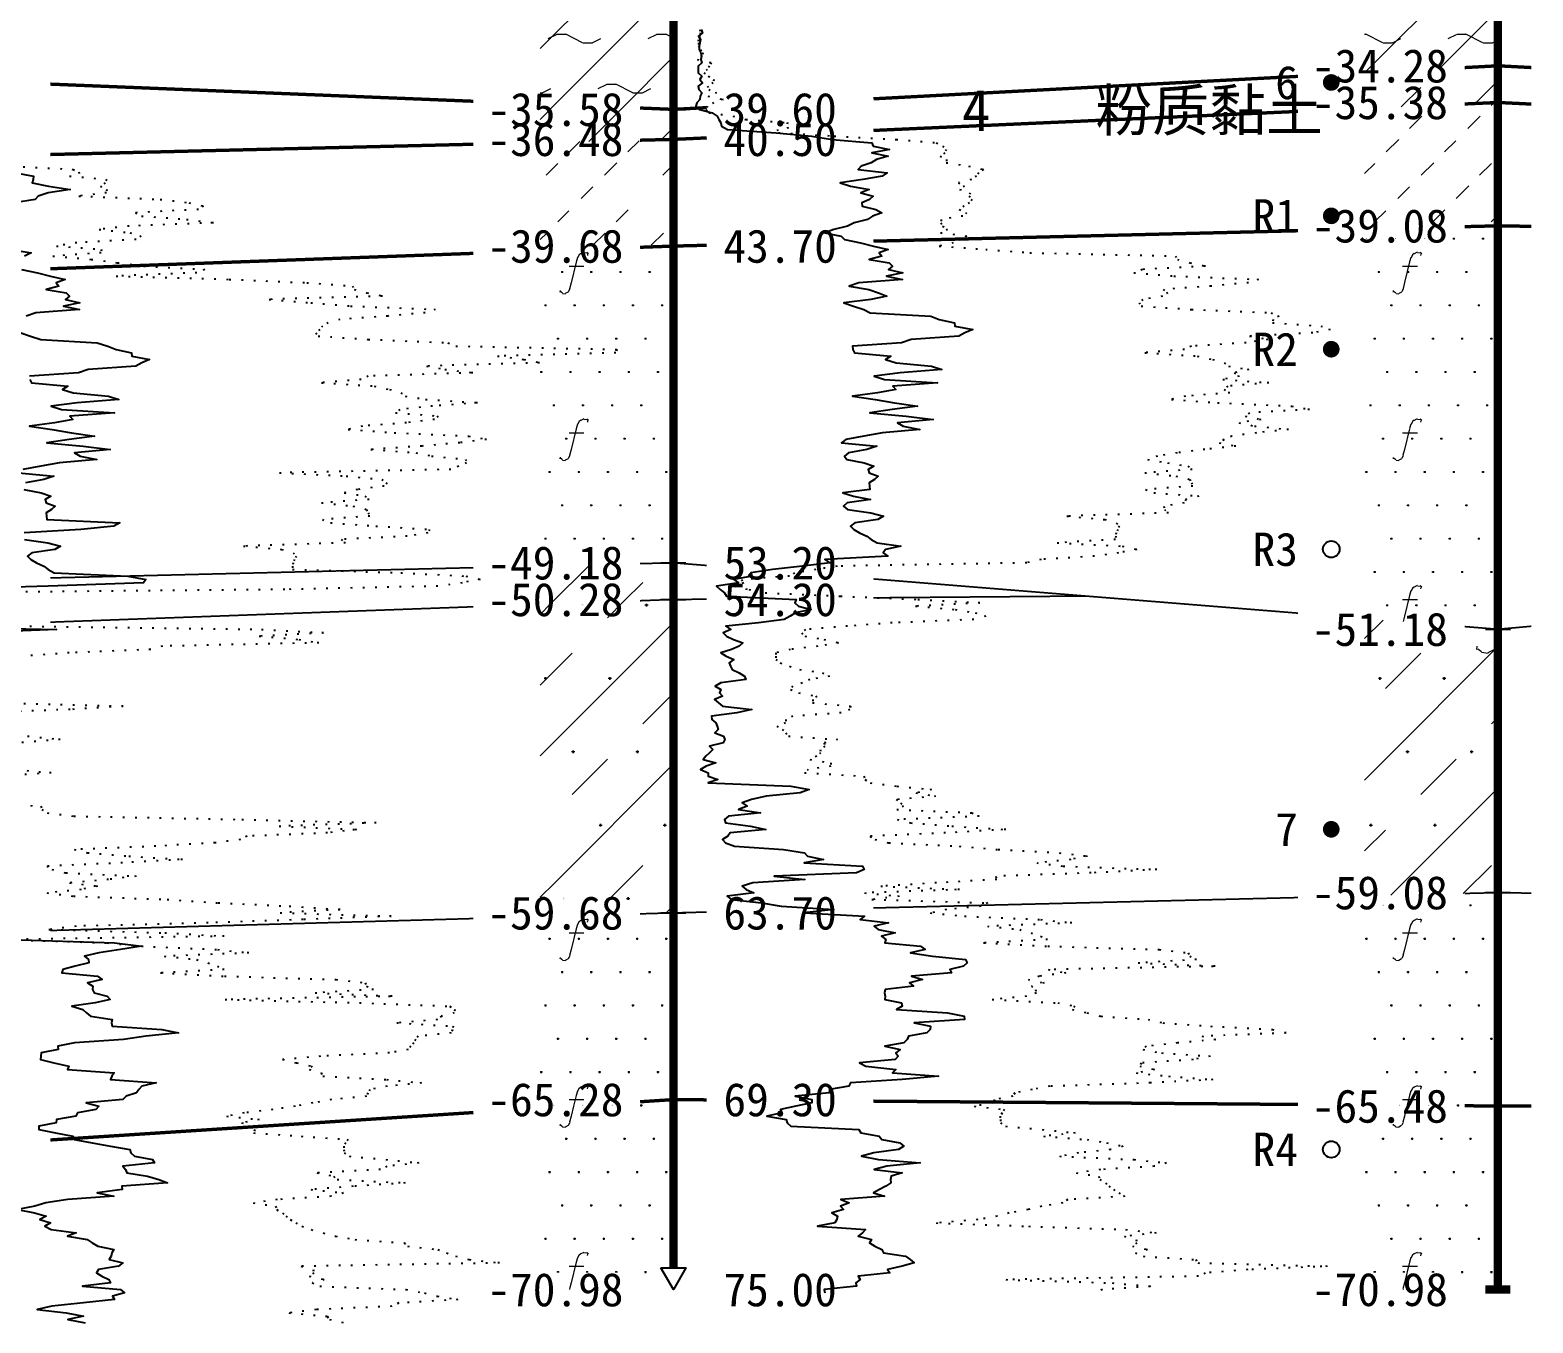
# Model space of a CAD drawing. Extents: x -37 to 3540, y -1485 to 297.
# Drawn here: x 87.3 to 177.5, y 67 to 144.5 of the extents above; entities that cross this region are included whole.
import ezdxf
from ezdxf.enums import TextEntityAlignment as Align

# ---------------------------------------------------------------- set-up
doc = ezdxf.new("R2010")
doc.units = 0
doc.linetypes.add('DOT', pattern=[6.35, 0, -6.35])
doc.layers.get('0').update_dxf_attribs({"linetype": 'CONTINUOUS'})
for name, color, linetype in [('CURVE', 200, 'CONTINUOUS'), ('HOLE', 41, 'CONTINUOUS'), ('SAMPLE', 1, 'CONTINUOUS'), ('STRATUM', 241, 'CONTINUOUS')]:
    doc.layers.add(name, color=color, linetype=linetype)
doc.layers.add('HATCH', color=7, linetype='CONTINUOUS', lineweight=13)
doc.styles.add('ST', font='')
doc.styles.get('ST').set_extended_font_data('SimSun')
pattern_1 = [(45, (0, 0), (-2.12132, 2.12132), [10, 0]), (26.565, (1.0741, -0.2536), (5.999823, 5.999812), [0.567, -12.849]), (0, (0.507, -0.2536), (0, 6), [0.567, -5.433]), (26.565, (-1.5813, 0), (5.999823, 5.999812), [0.567, -12.849]), (0, (-1.074, 0.2536), (0, 6), [0.567, -5.433]), (153.435, (0.5071, -0.2536), (-5.999818, -5e-06), [1.134, -12.2826]), (26.565, (4.0741, 2.7464), (5.999823, 5.999812), [0.567, -12.849]), (0, (3.507, 2.7464), (0, 6), [0.567, -5.433]), (26.565, (1.4187, 3), (5.999823, 5.999812), [0.567, -12.849]), (0, (1.926, 3.2536), (0, 6), [0.567, -5.433]), (153.435, (3.5071, 2.7464), (-5.999818, -5e-06), [1.134, -12.2826])]
pattern_2 = [(45, (0, 0), (-4.24264, 4.24264), [10, 0]), (45, (1.061, -3.182), (-2.12132, 6.36396), [3, -3])]
pattern_3 = [(45, (0, 0), (-6e-07, 6.99998), [0.9473, -8.9522]), (45, (1.4, 1.4), (-6e-07, 6.99998), [0.9869, -8.9126]), (45, (2.8, 2.8), (-6e-07, 6.99998), [1.06018, -8.83931]), (45, (4.2, 4.2), (-6e-07, 6.99998), [0.94918, -8.95032]), (45, (5.6, 5.6), (-6e-07, 6.99998), [1.0365, -8.863]), (45, (3.5, 0), (-6e-07, 6.99998), [1.01335, -8.88615]), (45, (4.9, 1.4), (-6e-07, 6.99998), [1.07896, -12.12037]), (45, (6.3, 2.8), (-6e-07, 6.99998), [0.99882, -8.90067]), (45, (0.7, 4.2), (-4e-07, 6.99998), [1.05533, -8.84416]), (45, (2.1, 5.6), (-4e-07, 6.99998), [1.0365, -8.863])]
pattern_4 = [(82.875, (-0.8346, -1.206), (0.000369, 10.0001764), [0.0893, -80.5337]), (143.13, (-0.7336, -1.2818), (-29.999964, 20.000054), [0.12627, -49.87373]), (172.875, (-0.5564, -1.304), (-70.000246, 9.99966), [0.17857, -80.44443]), (206.565, (-0.378, -1.2147), (-9.999705, -9.99969), [0.19954, -22.16046]), (243.435, (-0.2887, -1.0363), (9e-06, -9.9997), [0.19954, -22.16146]), (255.964, (-0.1994, -0.679), (-0.0002, -9.9995), [0.36813, -40.86287]), (255.964, (0.1106, 0.561), (-0.0002, -9.9995), [1.27838, -39.95262]), (255.964, (0.179, 0.835), (-0.0002, -9.9995), [0.28235, -40.94865]), (216.87, (0.3694, 1.0892), (-9.999982, -10.000018), [0.12627, -49.87373]), (243.435, (0.2683, 1.0135), (9e-06, -9.9997), [0.19954, -22.16146]), (206.565, (0.548, 1.1785), (-9.999705, -9.99969), [0.19954, -22.16046]), (172.875, (0.725, 1.1563), (-70.000246, 9.99966), [0.17857, -80.44443]), (143.13, (0.826, 1.0806), (-29.999964, 20.000054), [0.12627, -49.87373]), (82.875, (0.815, 0.992), (0.000369, 10.0001764), [0.0893, -80.5337]), (0, (-0.33, 0.34), (0, 10), [0.89286, -9.10714]), (0, (0.025, 0), (1, 2), [0, -1.75]), (0, (0, 0.025), (1, 2), [0, -1.75]), (0, (0, 0), (1, 2), [0, -1.75]), (0, (-0.025, 0), (1, 2), [0, -1.75]), (0, (0, -0.025), (1, 2), [0, -1.75])]
pattern_5 = [(82.875, (-1.8361, -2.6533), (0.000812, 22.000388), [0.1964, -177.1742]), (143.13, (-1.614, -2.82), (-65.99992, 44.00012), [0.2778, -109.7222]), (172.875, (-1.224, -2.8687), (-154.00054, 21.999253), [0.3929, -176.9777]), (206.565, (-0.831, -2.672), (-21.99935, -21.9993), [0.439, -48.753]), (243.435, (-0.635, -2.28), (2e-05, -21.99933), [0.439, -48.7552]), (255.964, (-0.4387, -1.494), (-0.00044, -21.9989), [0.8099, -89.8983]), (255.964, (0.2434, 1.2344), (-0.00044, -21.9989), [2.8124, -87.8958]), (255.964, (0.394, 1.837), (-0.00044, -21.9989), [0.6212, -90.087]), (216.87, (0.8126, 2.3963), (-21.99996, -22.00004), [0.2778, -109.7222]), (243.435, (0.59, 2.23), (2e-05, -21.99933), [0.439, -48.7552]), (206.565, (1.205, 2.593), (-21.99935, -21.9993), [0.439, -48.753]), (172.875, (1.595, 2.544), (-154.00054, 21.999253), [0.3929, -176.9777]), (143.13, (1.8173, 2.3772), (-65.99992, 44.00012), [0.2778, -109.7222]), (82.875, (1.793, 2.1823), (0.000812, 22.000388), [0.1964, -177.1742]), (0, (-0.725, 0.748), (0, 22), [1.9643, -20.0357]), (0, (0.055, 0), (2.2, 4.4), [0, -3.85]), (0, (0, 0.055), (2.2, 4.4), [0, -3.85]), (0, (0, 0), (2.2, 4.4), [0, -3.85]), (0, (-0.055, 0), (2.2, 4.4), [0, -3.85]), (0, (0, -0.055), (2.2, 4.4), [0, -3.85])]

# ---------------------------------------------------------------- blocks, each defined once
blk = doc.blocks.new('SampleSoilUndisturbed')
at = {"const_width": 0.5}
blk.add_lwpolyline([(-0.25, 0, 1), (0.25, 0, 1)], format="xyb", close=True, dxfattribs=at)
blk = doc.blocks.new('SampleSoilDisturbed')
blk.add_circle((0, 0), 0.5)

msp = doc.modelspace()

# ---------------------------------------------------------------- hatches: boundary and pattern name
at = {"layer": 'HATCH'}
h = msp.add_hatch(dxfattribs=at)
h.set_pattern_fill('YNNT', color=251, style=0)
h.set_pattern_definition(pattern_1)
h.paths.add_polyline_path([(175.404, 159.967), (167.404, 158.186), (167.404, 141.944), (175.404, 142.367)])
h.paths.add_polyline_path([(150.44, 144.325), (169.944, 144.325), (169.944, 149.206), (150.44, 149.206)], flags=9)
h.paths.add_polyline_path([(163.334, 140.878), (172.893, 140.878), (172.893, 143.811), (163.334, 143.811)], flags=9)
h.paths.add_polyline_path([(163.334, 158.478), (172.893, 158.478), (172.893, 161.411), (163.334, 161.411)], flags=9)
h = msp.add_hatch(dxfattribs=at)
h.set_pattern_fill('YNNT', color=251, style=0)
h.set_pattern_definition(pattern_1)
h.paths.add_polyline_path([(125.942, 148.953), (117.942, 150.152), (117.942, 140.077), (125.942, 139.753)])
h.paths.add_polyline_path([(113.872, 138.264), (123.431, 138.264), (123.431, 141.197), (113.872, 141.197)], flags=9)
h.paths.add_polyline_path([(113.872, 147.464), (123.431, 147.464), (123.431, 150.397), (113.872, 150.397)], flags=9)
h = msp.add_hatch(dxfattribs=at)
h.set_pattern_fill('FZNT', color=32, style=0)
h.set_pattern_definition(pattern_2)
h.paths.add_polyline_path([(175.404, 142.367), (167.404, 141.944), (167.404, 139.809), (175.404, 140.167)])
h.paths.add_polyline_path([(163.334, 138.678), (172.893, 138.678), (172.893, 141.611), (163.334, 141.611)], flags=9)
h.paths.add_polyline_path([(163.334, 140.878), (172.893, 140.878), (172.893, 143.811), (163.334, 143.811)], flags=9)
h = msp.add_hatch(dxfattribs=at)
h.set_pattern_fill('NZFT', color=52, style=0)
h.set_pattern_definition(pattern_3)
h.paths.add_polyline_path([(175.404, 140.167), (167.404, 139.809), (167.404, 132.571), (175.404, 132.767)])
h.paths.add_polyline_path([(163.334, 131.278), (172.893, 131.278), (172.893, 134.211), (163.334, 134.211)], flags=9)
h.paths.add_polyline_path([(163.334, 138.678), (172.893, 138.678), (172.893, 141.611), (163.334, 141.611)], flags=9)
h = msp.add_hatch(dxfattribs=at)
h.set_pattern_fill('FZNT', color=32, style=0)
h.set_pattern_definition(pattern_2)
h.paths.add_polyline_path([(125.942, 139.753), (117.942, 140.077), (117.942, 137.759), (125.942, 137.953)])
h.paths.add_polyline_path([(113.872, 136.464), (123.431, 136.464), (123.431, 139.397), (113.872, 139.397)], flags=9)
h.paths.add_polyline_path([(113.872, 138.264), (123.431, 138.264), (123.431, 141.197), (113.872, 141.197)], flags=9)
h = msp.add_hatch(dxfattribs=at)
h.set_pattern_fill('NZFT', color=52, style=0)
h.set_pattern_definition(pattern_3)
h.paths.add_polyline_path([(125.942, 137.953), (117.942, 137.759), (117.942, 131.262), (125.942, 131.553)])
h.paths.add_polyline_path([(113.872, 130.064), (123.431, 130.064), (123.431, 132.997), (113.872, 132.997)], flags=9)
h.paths.add_polyline_path([(113.872, 136.464), (123.431, 136.464), (123.431, 139.397), (113.872, 139.397)], flags=9)
h = msp.add_hatch(dxfattribs=at)
h.set_pattern_fill('FS', color=142, style=0)
h.set_pattern_definition(pattern_4)
h.paths.add_polyline_path([(175.404, 132.767), (167.404, 132.571), (167.404, 109.212), (175.404, 108.567)])
h.paths.add_polyline_path([(163.334, 107.078), (172.893, 107.078), (172.893, 110.011), (163.334, 110.011)], flags=9)
h.paths.add_polyline_path([(163.334, 131.278), (172.893, 131.278), (172.893, 134.211), (163.334, 134.211)], flags=9)
h = msp.add_hatch(dxfattribs=at)
h.set_pattern_fill('FS', color=142, style=0)
h.set_pattern_definition(pattern_4)
h.paths.add_polyline_path([(125.942, 131.553), (117.942, 131.262), (117.942, 112.359), (125.942, 112.553)])
h.paths.add_polyline_path([(113.872, 111.064), (123.431, 111.064), (123.431, 113.997), (113.872, 113.997)], flags=9)
h.paths.add_polyline_path([(113.872, 130.064), (123.431, 130.064), (123.431, 132.997), (113.872, 132.997)], flags=9)
h = msp.add_hatch(dxfattribs=at)
h.set_pattern_fill('FZNT', color=32, style=0)
h.set_pattern_definition(pattern_2)
h.paths.add_polyline_path([(125.942, 112.553), (117.942, 112.359), (117.942, 110.062), (125.942, 110.353)])
h.paths.add_polyline_path([(113.872, 108.864), (123.431, 108.864), (123.431, 111.797), (113.872, 111.797)], flags=9)
h.paths.add_polyline_path([(113.872, 111.064), (123.431, 111.064), (123.431, 113.997), (113.872, 113.997)], flags=9)
h = msp.add_hatch(dxfattribs=at)
h.set_pattern_fill('FZNT', color=32, style=0)
h.set_pattern_definition(pattern_2)
h.paths.add_polyline_path([(125.942, 110.353), (117.942, 110.062), (117.942, 91.327), (125.942, 91.553)])
h.paths.add_polyline_path([(113.872, 90.064), (123.431, 90.064), (123.431, 92.997), (113.872, 92.997)], flags=9)
h.paths.add_polyline_path([(113.872, 108.864), (123.431, 108.864), (123.431, 111.797), (113.872, 111.797)], flags=9)
h = msp.add_hatch(dxfattribs=at)
h.set_pattern_fill('FS', color=32, scale=2.2, style=0)
h.set_pattern_definition(pattern_5)
h.paths.add_polyline_path([(125.942, 110.353), (117.942, 110.062), (117.942, 91.327), (125.942, 91.553)])
h.paths.add_polyline_path([(113.872, 90.064), (123.431, 90.064), (123.431, 92.997), (113.872, 92.997)], flags=9)
h.paths.add_polyline_path([(113.872, 108.864), (123.431, 108.864), (123.431, 111.797), (113.872, 111.797)], flags=9)
h = msp.add_hatch(dxfattribs=at)
h.set_pattern_fill('FZNT', color=32, style=0)
h.set_pattern_definition(pattern_2)
h.paths.add_polyline_path([(175.404, 108.567), (167.404, 109.212), (167.404, 92.571), (175.404, 92.767)])
h.paths.add_polyline_path([(150.43, 98.801), (177.106, 98.801), (177.106, 103.745), (150.43, 103.745)], flags=9)
h.paths.add_polyline_path([(163.334, 91.278), (172.893, 91.278), (172.893, 94.211), (163.334, 94.211)], flags=9)
h.paths.add_polyline_path([(163.334, 107.078), (172.893, 107.078), (172.893, 110.011), (163.334, 110.011)], flags=9)
h = msp.add_hatch(dxfattribs=at)
h.set_pattern_fill('FS', color=32, scale=2.2, style=0)
h.set_pattern_definition(pattern_5)
h.paths.add_polyline_path([(175.404, 108.567), (167.404, 109.212), (167.404, 92.571), (175.404, 92.767)])
h.paths.add_polyline_path([(150.43, 98.801), (177.106, 98.801), (177.106, 103.745), (150.43, 103.745)], flags=9)
h.paths.add_polyline_path([(163.334, 91.278), (172.893, 91.278), (172.893, 94.211), (163.334, 94.211)], flags=9)
h.paths.add_polyline_path([(163.334, 107.078), (172.893, 107.078), (172.893, 110.011), (163.334, 110.011)], flags=9)
h = msp.add_hatch(dxfattribs=at)
h.set_pattern_fill('FS', color=142, style=0)
h.set_pattern_definition(pattern_4)
h.paths.add_polyline_path([(175.404, 92.767), (167.404, 92.571), (167.404, 80.029), (175.404, 79.967)])
h.paths.add_polyline_path([(163.334, 78.478), (172.893, 78.478), (172.893, 81.411), (163.334, 81.411)], flags=9)
h.paths.add_polyline_path([(163.334, 91.278), (172.893, 91.278), (172.893, 94.211), (163.334, 94.211)], flags=9)
h = msp.add_hatch(dxfattribs=at)
h.set_pattern_fill('FS', color=142, style=0)
h.set_pattern_definition(pattern_4)
h.paths.add_polyline_path([(125.942, 91.553), (117.942, 91.327), (117.942, 79.835), (125.942, 80.353)])
h.paths.add_polyline_path([(113.872, 78.864), (123.431, 78.864), (123.431, 81.797), (113.872, 81.797)], flags=9)
h.paths.add_polyline_path([(113.872, 90.064), (123.431, 90.064), (123.431, 92.997), (113.872, 92.997)], flags=9)
h = msp.add_hatch(dxfattribs=at)
h.set_pattern_fill('FS', color=142, style=0)
h.set_pattern_definition(pattern_4)
h.paths.add_polyline_path([(125.942, 80.353), (117.942, 79.835), (117.942, 68.953), (125.942, 68.953), (125.192, 70.252), (125.942, 70.252)])
h.paths.add_polyline_path([(113.872, 67.464), (123.431, 67.464), (123.431, 70.397), (113.872, 70.397)], flags=9)
h.paths.add_polyline_path([(113.872, 78.864), (123.431, 78.864), (123.431, 81.797), (113.872, 81.797)], flags=9)
h = msp.add_hatch(dxfattribs=at)
h.set_pattern_fill('FS', color=142, style=0)
h.set_pattern_definition(pattern_4)
h.paths.add_polyline_path([(175.404, 79.967), (167.404, 80.029), (167.404, 68.967), (175.404, 68.967)])
h.paths.add_polyline_path([(163.334, 67.478), (172.893, 67.478), (172.893, 70.411), (163.334, 70.411)], flags=9)
h.paths.add_polyline_path([(163.334, 78.478), (172.893, 78.478), (172.893, 81.411), (163.334, 81.411)], flags=9)

# ---------------------------------------------------------------- linework, layer by layer
at = {"layer": 'CURVE', "color": 30, "linetype": 'Continuous'}
for points in [[(127.602, 144.553), (127.692, 144.353), (127.442, 144.153), (127.572, 143.953), (127.532, 143.753), (127.492, 143.553), (127.492, 143.353), (127.582, 143.153), (127.622, 142.953), (127.582, 142.753), (127.652, 142.553), (127.432, 142.353), (127.422, 142.153), (127.422, 141.953), (127.652, 141.753), (127.532, 141.553), (127.682, 141.353), (127.432, 141.153), (127.472, 140.953), (127.642, 140.753), (127.552, 140.553), (127.532, 140.353), (127.352, 140.153), (127.292, 139.953), (127.482, 139.753), (128.272, 139.553), (128.572, 139.353), (128.672, 139.153), (128.792, 138.953), (128.832, 138.753), (129.182, 138.553), (132.102, 138.353), (134.242, 138.153), (135.462, 137.953), (137.852, 137.753), (137.922, 137.553), (138.902, 137.353), (137.852, 137.153), (138.832, 136.953), (138.122, 136.753), (137.802, 136.553), (137.202, 136.353), (137.022, 136.153), (138.762, 135.953), (138.472, 135.753), (137.302, 135.553), (135.952, 135.353), (136.572, 135.153), (137.692, 134.953), (137.182, 134.753), (137.932, 134.553), (137.702, 134.353), (137.252, 134.153), (137.272, 133.953), (138.092, 133.753), (138.452, 133.553), (137.892, 133.353), (137.592, 133.153), (136.782, 132.953), (136.382, 132.753), (135.572, 132.553), (135.022, 132.353), (136.012, 132.153), (136.202, 131.953), (137.162, 131.753), (137.942, 131.553), (138.822, 131.353), (138.292, 131.153), (138.442, 130.953), (137.692, 130.753), (138.882, 130.553), (139.092, 130.353), (138.852, 130.153), (139.702, 129.953), (138.722, 129.753), (139.682, 129.553), (137.072, 129.353), (136.492, 129.153), (137.662, 128.953), (138.242, 128.753), (138.752, 128.553), (137.782, 128.353), (136.162, 128.153), (136.752, 127.953), (137.372, 127.753), (137.752, 127.553), (141.392, 127.353), (141.892, 127.153), (142.812, 126.953), (142.832, 126.753), (143.892, 126.553), (143.432, 126.353), (143.062, 126.153), (140.212, 125.953), (139.632, 125.753), (136.692, 125.553), (136.712, 125.353), (136.802, 125.153), (138.992, 124.953), (138.662, 124.753), (139.312, 124.553), (141.422, 124.353), (142.052, 124.153), (139.552, 123.953), (137.992, 123.753), (138.612, 123.553), (141.782, 123.353), (139.112, 123.153), (139.292, 122.953), (138.192, 122.753), (136.692, 122.553), (138.042, 122.353), (139.202, 122.153), (140.592, 121.953), (139.072, 121.753), (137.722, 121.553), (139.902, 121.353), (141.532, 121.153), (139.382, 120.953), (139.722, 120.753), (140.732, 120.553), (138.492, 120.353), (137.372, 120.153), (136.282, 119.953), (136.032, 119.753), (138.152, 119.553), (137.552, 119.353), (136.452, 119.153), (136.202, 118.953), (136.352, 118.753), (137.392, 118.553), (137.972, 118.353), (137.632, 118.153), (137.682, 117.953), (138.222, 117.753), (138.012, 117.553), (137.682, 117.353), (137.712, 117.153), (137.732, 116.953), (136.102, 116.753), (136.752, 116.553), (137.772, 116.353), (136.362, 116.153), (136.142, 115.953), (136.382, 115.753), (137.782, 115.553), (138.552, 115.353), (138.202, 115.153), (136.832, 114.953), (136.562, 114.753), (136.762, 114.553), (137.112, 114.353), (137.542, 114.153), (137.812, 113.953), (138.172, 113.753), (139.592, 113.553), (138.662, 113.353), (138.532, 113.153), (138.812, 112.953), (135.022, 112.753), (135.322, 112.553), (133.682, 112.353), (131.892, 112.153), (130.592, 111.953), (130.642, 111.753), (129.572, 111.553), (129.842, 111.353), (128.532, 111.153), (128.752, 110.953), (129.002, 110.753), (129.122, 110.553), (133.312, 110.353), (133.232, 110.153), (133.442, 109.953), (134.212, 109.753), (133.272, 109.553), (132.942, 109.353), (132.592, 109.153), (131.052, 108.953), (129.082, 108.753), (129.382, 108.553), (128.922, 108.353), (129.122, 108.153), (129.552, 107.953), (130.102, 107.753), (129.882, 107.553), (129.422, 107.353), (128.792, 107.153), (129.112, 106.953), (129.572, 106.753), (129.282, 106.553), (129.372, 106.353), (129.472, 106.153), (129.892, 105.953), (130.202, 105.753), (130.282, 105.553), (128.792, 105.353), (128.452, 105.153), (128.782, 104.953), (128.702, 104.753), (128.892, 104.553), (128.402, 104.353), (128.642, 104.153), (128.882, 103.953), (130.642, 103.753), (129.742, 103.553), (128.222, 103.353), (128.252, 103.153), (128.492, 102.953), (128.572, 102.753), (128.622, 102.553), (128.432, 102.353), (128.942, 102.153), (129.022, 101.953), (128.922, 101.753), (128.102, 101.553), (128.312, 101.353), (128.102, 101.153), (127.892, 100.953), (127.722, 100.753), (128.492, 100.553), (127.902, 100.353), (127.572, 100.153), (128.022, 99.953), (128.022, 99.753), (128.602, 99.553), (128.022, 99.353), (132.992, 99.153), (134.082, 98.953), (133.552, 98.753), (131.512, 98.553), (130.632, 98.353), (130.062, 98.153), (130.362, 97.953), (129.852, 97.753), (131.172, 97.553), (129.242, 97.353), (129.002, 97.153), (129.062, 96.953), (130.572, 96.753), (131.482, 96.553), (129.342, 96.353), (129.202, 96.153), (128.892, 95.953), (129.062, 95.753), (129.602, 95.553), (132.552, 95.353), (133.802, 95.153), (133.982, 94.953), (134.952, 94.753), (133.782, 94.553), (137.292, 94.353), (137.382, 94.153), (136.922, 93.953), (131.982, 93.753), (133.822, 93.553), (130.712, 93.353), (130.062, 93.153), (130.302, 92.953), (130.772, 92.753), (129.172, 92.553), (129.422, 92.353), (131.222, 92.153), (132.402, 91.953), (135.572, 91.753), (133.782, 91.553), (137.412, 91.353), (137.152, 91.153), (138.842, 90.953), (137.992, 90.753), (138.232, 90.553), (139.242, 90.353), (138.422, 90.153), (138.682, 89.953), (138.622, 89.753), (140.772, 89.553), (141.042, 89.353), (140.162, 89.153), (141.482, 88.953), (143.472, 88.753), (143.562, 88.553), (143.342, 88.353), (142.522, 88.153), (142.632, 87.953), (140.222, 87.753), (140.892, 87.553), (140.112, 87.353), (140.342, 87.153), (138.642, 86.953), (138.602, 86.753), (138.652, 86.553), (138.632, 86.353), (139.632, 86.153), (139.672, 85.953), (139.322, 85.753), (142.382, 85.553), (143.382, 85.353), (143.402, 85.153), (140.382, 84.953), (141.362, 84.753), (141.352, 84.553), (141.152, 84.353), (140.042, 84.153), (139.972, 83.953), (139.772, 83.753), (138.622, 83.553), (139.542, 83.353), (139.292, 83.153), (139.432, 82.953), (139.252, 82.753), (137.102, 82.553), (137.482, 82.353), (139.282, 82.153), (139.082, 81.953), (141.852, 81.753), (139.672, 81.553), (136.572, 81.353), (136.472, 81.153), (135.312, 80.953), (135.292, 80.753), (133.252, 80.553), (134.242, 80.353), (134.252, 80.153), (133.292, 79.953), (132.362, 79.753), (132.452, 79.553), (131.552, 79.353), (132.702, 79.153), (132.772, 78.953), (132.992, 78.753), (137.072, 78.553), (137.182, 78.353), (138.292, 78.153), (138.452, 77.953), (139.532, 77.753), (139.762, 77.553), (139.442, 77.353), (137.972, 77.153), (137.222, 76.953), (138.242, 76.753), (140.742, 76.553), (138.742, 76.353), (137.992, 76.153), (139.672, 75.953), (139.002, 75.753), (138.972, 75.553), (138.982, 75.353), (138.692, 75.153), (138.302, 74.953), (137.952, 74.753), (138.612, 74.553), (135.982, 74.353), (136.492, 74.153), (135.962, 73.953), (136.152, 73.753), (135.452, 73.553), (135.792, 73.353), (135.742, 73.153), (135.622, 72.953), (134.582, 72.753), (137.462, 72.553), (137.282, 72.353), (137.022, 72.153), (137.822, 71.953), (137.702, 71.753), (138.032, 71.553), (138.452, 71.353), (138.542, 71.153), (139.872, 70.953), (140.152, 70.753), (140.382, 70.553), (139.672, 70.353), (138.792, 70.153), (138.922, 69.953), (137.022, 69.753), (137.142, 69.553), (136.892, 69.353), (136.922, 69.153), (134.982, 68.953), (135.022, 68.753)], [(86.474, 135.955), (87.544, 135.755), (87.524, 135.555), (87.474, 135.355), (88.454, 135.155), (89.744, 134.955), (88.424, 134.755), (87.824, 134.555), (87.644, 134.355), (86.384, 134.155)], [(86.214, 131.355), (87.404, 131.155), (87.004, 130.955)], [(86.824, 130.155), (87.784, 129.955), (88.564, 129.755), (89.444, 129.555), (88.914, 129.355), (89.064, 129.155), (88.314, 128.955), (89.504, 128.755), (89.714, 128.555), (89.474, 128.355), (90.324, 128.155), (89.344, 127.955), (90.304, 127.755), (87.694, 127.555), (87.114, 127.355)], [(86.784, 126.355), (87.374, 126.155), (87.994, 125.955), (91.374, 125.755), (92.014, 125.555), (92.514, 125.355), (93.434, 125.155), (93.454, 124.955), (94.514, 124.755), (94.054, 124.555), (93.684, 124.355), (90.834, 124.155), (90.254, 123.955), (87.314, 123.755)], [(87.334, 123.555), (87.424, 123.355), (89.614, 123.155), (89.284, 122.955), (89.934, 122.755), (92.044, 122.555), (92.674, 122.355), (90.174, 122.155), (88.614, 121.955), (89.234, 121.755), (92.404, 121.555), (89.734, 121.355), (89.914, 121.155), (88.814, 120.955), (87.314, 120.755), (88.664, 120.555), (89.824, 120.355), (91.214, 120.155), (89.694, 119.955), (88.344, 119.755), (90.524, 119.555), (92.154, 119.355), (90.004, 119.155), (90.344, 118.955), (91.354, 118.755), (89.114, 118.555), (87.994, 118.355), (86.904, 118.155)], [(86.654, 117.955), (88.774, 117.755), (88.174, 117.555), (87.074, 117.355)], [(86.974, 116.955), (88.014, 116.755), (88.594, 116.555), (88.254, 116.355), (88.304, 116.155), (88.844, 115.955), (88.634, 115.755), (88.304, 115.555), (88.334, 115.355), (88.354, 115.155), (92.724, 114.955), (92.374, 114.755), (90.394, 114.555), (86.984, 114.355)], [(87.004, 113.955), (88.404, 113.755), (89.174, 113.555), (88.824, 113.355), (87.454, 113.155), (87.184, 112.955), (87.384, 112.755), (87.734, 112.555), (88.164, 112.355), (88.434, 112.155), (88.794, 111.955), (93.214, 111.755), (94.284, 111.555), (94.154, 111.355), (88.434, 111.155), (81.644, 110.955)], [(79.744, 108.755), (88.934, 108.555), (83.854, 108.355)], [(86.194, 89.955), (92.404, 89.755), (94.034, 89.555), (92.774, 89.355), (91.464, 89.155), (90.614, 88.955), (90.854, 88.755), (90.864, 88.555), (90.044, 88.355), (89.304, 88.155), (89.244, 87.955), (91.394, 87.755), (91.664, 87.555), (90.784, 87.355), (91.104, 87.155), (91.094, 86.955), (91.184, 86.755), (91.964, 86.555), (92.144, 86.355), (91.254, 86.155), (89.844, 85.955), (90.514, 85.755), (90.734, 85.555), (90.964, 85.355), (92.264, 85.155), (92.224, 84.955), (92.274, 84.755), (95.254, 84.555), (96.254, 84.355), (94.294, 84.155), (92.944, 83.955), (90.004, 83.755), (89.004, 83.555), (89.024, 83.355), (88.004, 83.155), (87.984, 82.955), (87.974, 82.755), (88.774, 82.555), (89.664, 82.355), (89.594, 82.155), (92.394, 81.955), (92.244, 81.755), (92.164, 81.555), (94.914, 81.355), (94.054, 81.155), (93.874, 80.955), (93.724, 80.755), (93.104, 80.555), (92.904, 80.355), (90.704, 80.155), (91.474, 79.955), (91.294, 79.755), (90.194, 79.555), (90.094, 79.355), (88.934, 79.155), (88.914, 78.955), (87.874, 78.755), (87.864, 78.555), (88.874, 78.355), (89.914, 78.155), (89.984, 77.955), (91.074, 77.755), (92.174, 77.555), (93.324, 77.355), (93.394, 77.155), (93.614, 76.955), (94.694, 76.755), (94.804, 76.555), (92.914, 76.355), (93.074, 76.155), (93.154, 75.955), (94.384, 75.755), (95.064, 75.555), (95.594, 75.355), (92.844, 75.155), (92.864, 74.955), (91.364, 74.755), (92.364, 74.555), (89.614, 74.355), (88.294, 74.155), (87.624, 73.955), (86.594, 73.755), (87.604, 73.555), (88.314, 73.355), (87.924, 73.155), (88.574, 72.955), (88.234, 72.755), (88.604, 72.555), (90.114, 72.355), (89.584, 72.155), (90.774, 71.955), (91.074, 71.755), (91.414, 71.555), (92.364, 71.355), (92.244, 71.155), (92.204, 70.955), (92.084, 70.755), (92.904, 70.555), (92.644, 70.355), (91.444, 70.155), (91.324, 69.955), (91.654, 69.755), (92.074, 69.555), (92.164, 69.355), (90.494, 69.155), (92.774, 68.955), (93.004, 68.755), (92.294, 68.555), (92.414, 68.355), (90.544, 68.155), (88.644, 67.955), (87.764, 67.755), (89.514, 67.555), (90.544, 67.355), (89.604, 67.155), (90.644, 66.955)]]:
    msp.add_lwpolyline(points, dxfattribs=at)
at = {"layer": 'CURVE', "color": 100, "linetype": 'DOT', "ltscale": 0.1}
for points in [[(127.532, 144.553), (127.562, 144.353), (127.532, 144.153), (127.422, 143.953), (127.452, 143.753), (127.442, 143.553), (127.562, 143.353), (127.702, 143.153), (127.672, 142.953), (127.362, 142.753), (128.202, 142.553), (128.102, 142.353), (127.972, 142.153), (127.762, 141.953), (128.032, 141.753), (128.362, 141.553), (128.322, 141.353), (127.992, 141.153), (128.062, 140.953), (128.532, 140.753), (128.012, 140.553), (128.922, 140.353), (128.372, 140.153), (127.992, 139.953), (127.902, 139.753), (128.062, 139.553), (129.512, 139.353), (130.292, 139.153), (132.722, 138.953), (133.562, 138.753), (132.162, 138.553), (132.252, 138.353), (135.582, 138.153), (139.302, 137.953), (141.712, 137.753), (142.092, 137.553), (142.312, 137.353), (142.222, 137.153), (141.942, 136.953), (142.322, 136.753), (142.312, 136.553), (143.642, 136.353), (144.532, 136.153), (144.252, 135.953), (144.122, 135.753), (143.822, 135.553), (143.042, 135.353), (143.412, 135.153), (143.102, 134.953), (143.732, 134.753), (143.662, 134.553), (143.862, 134.353), (143.702, 134.153), (143.392, 133.953), (143.082, 133.753), (143.532, 133.553), (143.302, 133.353), (142.002, 133.153), (141.992, 132.953), (142.092, 132.753), (142.392, 132.553), (141.972, 132.353), (143.542, 132.153), (143.202, 131.953), (142.732, 131.753), (141.892, 131.553), (144.672, 131.353), (147.322, 131.153), (156.062, 130.953), (156.172, 130.753), (156.932, 130.553), (157.862, 130.353), (154.072, 130.153), (153.562, 129.953), (155.952, 129.753), (161.032, 129.553), (160.432, 129.353), (158.192, 129.153), (155.312, 128.953), (155.602, 128.753), (155.272, 128.553), (154.102, 128.353), (153.872, 128.153), (154.002, 127.953), (157.012, 127.753), (161.792, 127.553), (162.272, 127.353), (161.922, 127.153), (161.872, 126.953), (164.772, 126.753), (165.342, 126.553), (164.292, 126.353), (160.502, 126.153), (161.602, 125.953), (160.292, 125.753), (157.012, 125.553), (156.592, 125.353), (154.212, 125.153), (157.362, 124.953), (158.282, 124.753), (158.972, 124.553), (159.232, 124.353), (160.452, 124.153), (159.572, 123.953), (159.872, 123.753), (158.902, 123.553), (161.652, 123.353), (159.202, 123.153), (158.982, 122.953), (159.312, 122.753), (156.662, 122.553), (155.812, 122.353), (158.572, 122.153), (163.022, 121.953), (164.102, 121.753), (160.502, 121.553), (160.232, 121.353), (161.172, 121.153), (159.862, 120.953), (160.802, 120.753), (162.842, 120.553), (160.912, 120.353), (159.442, 120.153), (158.972, 119.953), (158.682, 119.753), (159.682, 119.553), (157.822, 119.353), (156.152, 119.153), (154.972, 118.953), (154.372, 118.753), (155.572, 118.553), (156.802, 118.353), (157.062, 118.153), (154.212, 117.953), (156.082, 117.753), (156.912, 117.553), (157.012, 117.353), (157.102, 117.153), (154.262, 116.953), (154.752, 116.753), (157.462, 116.553), (156.682, 116.353), (156.582, 116.153), (155.352, 115.953), (155.392, 115.753), (155.642, 115.553), (149.532, 115.353), (151.812, 115.153), (152.502, 114.953), (152.692, 114.753), (152.592, 114.553), (152.502, 114.353), (152.472, 114.153), (152.462, 113.953), (148.962, 113.753), (152.862, 113.553), (153.732, 113.353), (152.642, 113.153), (151.192, 112.953), (148.002, 112.753), (147.132, 112.553), (135.762, 112.353), (134.482, 112.153), (133.202, 111.953), (132.902, 111.753), (130.022, 111.553), (130.162, 111.353), (129.552, 111.153), (130.462, 110.953), (131.452, 110.753), (135.972, 110.553), (140.612, 110.353), (144.322, 110.153), (140.472, 109.953), (142.842, 109.753), (144.042, 109.553), (144.672, 109.353), (143.952, 109.153), (139.072, 108.953), (136.392, 108.753), (133.862, 108.553), (133.642, 108.353), (133.822, 108.153), (134.962, 107.953), (135.842, 107.753), (134.602, 107.553), (132.952, 107.353), (132.092, 107.153), (132.092, 106.953), (132.082, 106.753), (132.342, 106.553), (132.912, 106.353), (133.512, 106.153), (134.882, 105.953), (135.302, 105.753), (134.132, 105.553), (133.682, 105.353), (133.112, 105.153), (132.962, 104.953), (133.452, 104.753), (134.542, 104.553), (134.302, 104.353), (134.292, 104.153), (136.572, 103.953), (136.532, 103.753), (136.012, 103.553), (133.112, 103.353), (132.692, 103.153), (132.672, 102.953), (132.142, 102.753), (132.472, 102.553), (132.692, 102.353), (132.842, 102.153), (135.792, 101.953), (134.982, 101.753), (135.032, 101.553), (134.742, 101.353), (134.772, 101.153), (134.542, 100.953), (134.132, 100.753), (135.382, 100.553), (135.382, 100.353), (134.032, 100.153), (133.812, 99.953), (137.372, 99.753), (137.432, 99.553), (137.752, 99.353), (139.352, 99.153), (141.422, 98.953), (140.482, 98.753), (141.672, 98.553), (139.302, 98.353), (139.572, 98.153), (139.742, 97.953), (139.342, 97.753), (143.832, 97.553), (144.272, 97.353), (139.372, 97.153), (140.162, 96.953), (142.642, 96.753), (145.872, 96.553), (142.272, 96.353), (137.732, 96.153), (138.032, 95.953), (138.872, 95.753), (143.082, 95.553), (145.422, 95.353), (149.082, 95.153), (150.762, 94.953), (149.782, 94.753), (147.732, 94.553), (149.322, 94.353), (154.942, 94.153), (151.002, 93.953), (145.272, 93.753), (145.332, 93.553), (141.722, 93.353), (138.392, 93.153), (143.112, 92.953), (137.402, 92.753), (139.482, 92.553), (137.852, 92.353), (144.802, 92.153), (144.372, 91.953), (142.322, 91.753), (141.352, 91.553), (143.402, 91.353), (147.962, 91.153), (149.842, 90.953), (144.772, 90.753), (146.712, 90.553), (147.392, 90.353), (147.962, 90.153), (148.372, 89.953), (144.542, 89.753), (148.392, 89.553), (155.072, 89.353), (156.822, 89.153), (156.912, 88.953), (157.322, 88.753), (153.822, 88.553), (158.442, 88.353), (148.422, 88.153), (149.482, 87.953), (147.892, 87.753), (147.212, 87.553), (148.172, 87.353), (147.412, 87.153), (147.662, 86.953), (147.722, 86.753), (147.112, 86.553), (145.062, 86.353), (148.992, 86.153), (150.012, 85.953), (149.862, 85.753), (150.742, 85.553), (151.572, 85.353), (154.412, 85.153), (155.292, 84.953), (158.152, 84.753), (161.872, 84.553), (162.702, 84.353), (157.642, 84.153), (158.462, 83.953), (156.182, 83.753), (154.292, 83.553), (154.102, 83.353), (155.212, 83.153), (158.142, 82.953), (157.112, 82.753), (153.992, 82.553), (153.912, 82.353), (154.802, 82.153), (153.692, 81.953), (155.632, 81.753), (158.292, 81.553), (154.562, 81.353), (148.512, 81.153), (147.462, 80.953), (146.412, 80.753), (146.292, 80.553), (145.202, 80.353), (145.132, 80.153), (143.982, 79.953), (145.802, 79.753), (145.662, 79.553), (145.542, 79.353), (145.552, 79.153), (145.562, 78.953), (145.862, 78.753), (148.062, 78.553), (150.042, 78.353), (148.132, 78.153), (150.752, 77.953), (151.922, 77.753), (152.922, 77.553), (152.152, 77.353), (150.232, 77.153), (149.102, 76.953), (153.562, 76.753), (155.522, 76.553), (154.782, 76.353), (151.552, 76.153), (150.102, 75.953), (151.452, 75.753), (151.512, 75.553), (151.872, 75.353), (152.062, 75.153), (152.332, 74.953), (152.662, 74.753), (153.022, 74.553), (149.592, 74.353), (149.302, 74.153), (148.042, 73.953), (147.212, 73.753), (146.082, 73.553), (145.362, 73.353), (144.192, 73.153), (141.702, 72.953), (147.242, 72.753), (153.062, 72.553), (154.892, 72.353), (152.992, 72.153), (153.702, 71.953), (153.742, 71.753), (153.472, 71.553), (154.372, 71.353), (153.652, 71.153), (154.112, 70.953), (157.272, 70.753), (157.392, 70.553), (165.152, 70.353), (160.392, 70.153), (157.842, 69.953), (157.432, 69.753), (145.882, 69.553), (152.252, 69.353), (154.552, 69.153), (151.682, 68.953), (151.062, 68.753)], [(86.204, 136.355), (89.924, 136.155), (90.334, 135.955), (89.714, 135.755), (91.934, 135.555), (91.844, 135.355), (91.564, 135.155), (91.944, 134.955), (91.934, 134.755), (90.264, 134.555), (95.154, 134.355), (96.874, 134.155), (97.744, 133.955), (97.444, 133.755), (93.664, 133.555), (94.034, 133.355), (96.724, 133.155), (98.354, 132.955), (93.284, 132.755), (91.484, 132.555), (93.324, 132.355), (94.014, 132.155), (93.704, 131.955), (90.154, 131.755), (88.924, 131.555), (91.624, 131.355), (91.614, 131.155), (88.714, 130.955), (91.014, 130.755), (92.594, 130.555), (94.164, 130.355), (97.824, 130.155), (97.354, 129.955), (92.514, 129.755), (99.294, 129.555), (103.944, 129.355), (106.684, 129.155), (106.794, 128.955), (107.554, 128.755), (108.484, 128.555), (101.694, 128.355), (104.184, 128.155), (106.574, 127.955), (111.654, 127.755), (111.054, 127.555), (108.814, 127.355), (105.934, 127.155), (105.224, 126.955), (104.894, 126.755), (104.724, 126.555), (104.494, 126.355), (104.624, 126.155), (107.634, 125.955), (112.414, 125.755), (112.894, 125.555), (122.544, 125.355), (122.494, 125.155), (115.394, 124.955), (116.964, 124.755), (117.914, 124.555), (111.124, 124.355), (112.224, 124.155), (113.914, 123.955), (107.634, 123.755), (107.214, 123.555), (104.834, 123.355), (107.984, 123.155), (108.904, 122.955), (109.594, 122.755), (109.854, 122.555), (111.074, 122.355), (114.194, 122.155), (111.494, 121.955), (109.524, 121.755), (109.274, 121.555), (111.824, 121.355), (111.604, 121.155), (109.934, 120.955), (107.284, 120.755), (106.434, 120.555), (109.194, 120.355), (113.644, 120.155), (114.724, 119.955), (113.124, 119.755), (110.854, 119.555), (107.794, 119.355), (110.484, 119.155), (111.424, 118.955), (113.464, 118.755), (113.534, 118.555), (113.064, 118.355), (112.594, 118.155), (102.304, 117.955), (106.304, 117.755), (108.444, 117.555), (108.774, 117.355), (108.594, 117.155), (106.994, 116.955), (106.194, 116.755), (107.424, 116.555), (107.684, 116.355), (104.834, 116.155), (106.704, 115.955), (107.534, 115.755), (107.634, 115.555), (107.724, 115.355), (104.884, 115.155), (105.374, 114.955), (108.084, 114.755), (111.304, 114.555), (111.204, 114.355), (109.974, 114.155), (106.014, 113.955), (106.264, 113.755), (100.154, 113.555), (102.434, 113.355), (103.124, 113.155), (103.314, 112.955), (103.214, 112.755), (103.124, 112.555), (103.094, 112.355), (103.084, 112.155), (109.584, 111.955), (113.484, 111.755), (114.354, 111.555), (113.264, 111.355), (111.814, 111.155), (102.624, 110.955), (81.754, 110.755)], [(86.594, 108.755), (101.234, 108.555), (104.944, 108.355), (101.094, 108.155), (103.464, 107.955), (104.664, 107.755), (95.294, 107.555), (94.574, 107.355), (89.694, 107.155), (87.014, 106.955)], [(85.504, 104.155), (92.924, 103.955), (89.754, 103.755), (84.304, 103.555)], [(87.194, 102.155), (89.154, 101.955), (86.634, 101.755)], [(86.414, 100.155), (88.604, 99.955), (85.654, 99.755)], [(84.434, 98.155), (87.994, 97.955), (88.054, 97.755), (88.374, 97.555), (89.974, 97.355), (100.044, 97.155), (108.104, 96.955), (102.294, 96.755), (106.924, 96.555), (105.194, 96.355), (100.364, 96.155), (99.964, 95.955), (98.454, 95.755), (94.894, 95.555), (89.994, 95.355), (90.784, 95.155), (93.264, 94.955), (96.494, 94.755), (92.894, 94.555), (88.354, 94.355), (88.654, 94.155), (89.494, 93.955), (93.704, 93.755), (92.044, 93.555), (89.704, 93.355), (91.384, 93.155), (90.404, 92.955), (88.354, 92.755), (89.944, 92.555), (95.564, 92.355), (98.624, 92.155), (102.894, 91.955), (105.954, 91.755), (102.344, 91.555), (109.014, 91.355), (103.734, 91.155), (98.024, 90.955), (90.104, 90.755), (88.474, 90.555), (95.424, 90.355), (98.994, 90.155), (85.944, 89.955), (91.974, 89.755), (94.024, 89.555), (98.584, 89.355), (100.464, 89.155), (95.394, 88.955), (97.334, 88.755), (98.014, 88.555), (98.584, 88.355), (98.994, 88.155), (95.164, 87.955), (99.014, 87.755), (105.694, 87.555), (107.444, 87.355), (107.534, 87.155), (107.944, 86.955), (104.444, 86.755), (109.064, 86.555), (99.044, 86.355), (107.104, 86.155), (112.514, 85.955), (112.834, 85.755), (112.794, 85.555), (112.034, 85.355), (111.784, 85.155), (109.344, 84.955), (112.734, 84.755), (112.684, 84.555), (112.614, 84.355), (110.634, 84.155), (110.484, 83.955), (110.364, 83.755), (110.194, 83.555), (110.034, 83.355), (108.914, 83.155), (104.774, 82.955), (102.494, 82.755), (103.324, 82.555), (104.264, 82.355), (104.084, 82.155), (104.804, 81.955), (104.914, 81.755), (108.724, 81.555), (110.834, 81.355), (108.764, 81.155), (107.734, 80.955), (107.614, 80.755), (107.534, 80.555), (105.424, 80.355), (104.314, 80.155), (103.254, 79.955), (101.914, 79.755), (100.184, 79.555), (99.134, 79.355), (101.084, 79.155), (100.034, 78.955), (100.914, 78.755), (100.824, 78.555), (100.754, 78.355), (103.604, 78.155), (106.424, 77.955), (106.284, 77.755), (106.164, 77.555), (106.174, 77.355), (106.184, 77.155), (106.484, 76.955), (108.684, 76.755), (110.664, 76.555), (108.754, 76.355), (108.374, 76.155), (104.544, 75.955), (105.544, 75.755), (105.774, 75.555), (109.854, 75.355), (106.724, 75.155), (104.184, 74.955), (106.144, 74.755), (105.404, 74.555), (102.174, 74.355), (100.724, 74.155), (102.074, 73.955), (102.134, 73.755), (102.494, 73.555), (102.684, 73.355), (102.954, 73.155), (103.284, 72.955), (103.644, 72.755), (104.214, 72.555), (104.924, 72.355), (105.664, 72.155), (106.834, 71.955), (109.804, 71.755), (109.984, 71.555), (111.814, 71.355), (112.324, 71.155), (112.864, 70.955), (113.684, 70.755), (115.514, 70.555), (103.614, 70.355), (104.324, 70.155), (104.364, 69.955), (104.094, 69.755), (104.994, 69.555), (104.274, 69.355), (104.734, 69.155), (109.894, 68.955), (111.014, 68.755), (111.774, 68.555), (113.014, 68.355), (109.464, 68.155), (109.054, 67.955), (104.504, 67.755), (102.874, 67.555), (105.174, 67.355), (105.304, 67.155), (106.304, 66.955)]]:
    msp.add_lwpolyline(points, dxfattribs=at)
at = {"layer": 'HOLE', "linetype": 'Continuous', "const_width": 0.5}
for points in [[(125.942, 218.953), (125.942, 70.252)], [(175.404, 218.967), (175.404, 68.967)], [(174.654, 68.967), (176.154, 68.967)]]:
    msp.add_lwpolyline(points, dxfattribs=at)
at = {"layer": 'HOLE', "linetype": 'Continuous'}
for points in [[(174.654, 142.367), (176.154, 142.367)], [(125.192, 139.753), (126.692, 139.753)], [(174.654, 140.167), (176.154, 140.167)], [(125.192, 137.953), (126.692, 137.953)], [(174.654, 132.767), (176.154, 132.767)], [(125.192, 131.553), (126.692, 131.553)], [(125.192, 112.553), (126.692, 112.553)], [(125.192, 110.353), (126.692, 110.353)], [(174.654, 108.567), (176.154, 108.567)], [(174.654, 92.767), (176.154, 92.767)], [(125.192, 91.553), (126.692, 91.553)], [(125.192, 80.353), (126.692, 80.353)], [(174.654, 79.967), (176.154, 79.967)]]:
    msp.add_lwpolyline(points, dxfattribs=at)
msp.add_lwpolyline([(125.192, 70.252), (126.692, 70.252), (125.942, 68.953)], close=True, dxfattribs=at)
at = {"layer": 'STRATUM', "linetype": 'Continuous'}
for points, const_width in [([(173.404, 142.261), (175.404, 142.367), (177.404, 142.263)], 0.2), ([(137.942, 140.387), (150.673, 141.06), (163.404, 141.733)], 0.2), ([(88.564, 141.268), (101.253, 140.754), (113.942, 140.24)], 0.2), ([(123.942, 139.834), (125.942, 139.753), (127.942, 139.859)], 0.2), ([(173.404, 140.077), (175.404, 140.167), (177.404, 140.071)], 0.2), ([(137.942, 138.49), (150.673, 139.06), (163.404, 139.63)], 0.2), ([(123.942, 137.904), (125.942, 137.953), (127.942, 138.043)], 0.2), ([(88.564, 137.046), (101.253, 137.354), (113.942, 137.662)], 0.2), ([(137.942, 131.848), (150.673, 132.16), (163.404, 132.472)], 0.2), ([(173.404, 132.718), (175.404, 132.767), (177.404, 132.737)], 0.2), ([(123.942, 131.48), (125.942, 131.553), (127.942, 131.602)], 0.2), ([(88.564, 130.192), (101.253, 130.654), (113.942, 131.116)], 0.2), ([(88.564, 111.646), (101.253, 111.954), (113.942, 112.262)], 0.1), ([(123.942, 112.504), (125.942, 112.553), (127.942, 112.392)], 0.1), ([(137.942, 111.586), (150.673, 110.56), (163.404, 109.534)], 0.1), ([(123.942, 110.28), (125.942, 110.353), (127.942, 110.37)], 0.1), ([(137.942, 110.453), (138.308, 110.457), (150.673, 110.56)], 0.1), ([(88.564, 108.992), (101.253, 109.454), (113.942, 109.916)], 0.1), ([(173.404, 108.728), (175.404, 108.567), (177.404, 108.748)], 0.1), ([(137.942, 91.848), (150.673, 92.16), (163.404, 92.472)], 0.1), ([(173.404, 92.718), (175.404, 92.767), (177.404, 92.737)], 0.1), ([(88.564, 90.495), (101.253, 90.854), (113.942, 91.213)], 0.1), ([(123.942, 91.496), (125.942, 91.553), (127.942, 91.602)], 0.1), ([(123.942, 80.223), (125.942, 80.353), (127.942, 80.337)], 0.2), ([(137.942, 80.259), (150.673, 80.16), (163.404, 80.061)], 0.2), ([(88.564, 77.932), (101.253, 78.754), (113.942, 79.576)], 0.2), ([(173.404, 79.983), (175.404, 79.967), (177.404, 79.969)], 0.2)]:
    msp.add_lwpolyline(points, dxfattribs=dict(at, const_width=const_width))

# ---------------------------------------------------------------- block references
at = {"layer": 'SAMPLE'}
for name, p in [('SampleSoilUndisturbed', (165.404, 141.367)), ('SampleSoilUndisturbed', (165.404, 133.367)), ('SampleSoilUndisturbed', (165.404, 125.367)), ('SampleSoilDisturbed', (165.404, 113.367)), ('SampleSoilUndisturbed', (165.404, 96.567)), ('SampleSoilDisturbed', (165.404, 77.367))]:
    msp.add_blockref(name, p, dxfattribs=at)

# ---------------------------------------------------------------- texts
at = {"layer": 'HOLE', "style": 'ST'}
for s, p in [('-34.28', (172.404, 142.367)), ('-35.58', (122.942, 139.753)), ('-35.38', (172.404, 140.167)), ('-36.48', (122.942, 137.953)), ('-39.08', (172.404, 132.767)), ('-39.68', (122.942, 131.553)), ('-49.18', (122.942, 112.553)), ('-50.28', (122.942, 110.353)), ('-51.18', (172.404, 108.567)), ('-59.08', (172.404, 92.767)), ('-59.68', (122.942, 91.553)), ('-65.28', (122.942, 80.353)), ('-65.48', (172.404, 79.967)), ('-70.98', (122.942, 68.953)), ('-70.98', (172.404, 68.967))]:
    msp.add_text(s, height=2, dxfattribs=at).set_placement(p, align=Align.MIDDLE_RIGHT)
for s, p in [('39.60', (128.942, 139.753)), ('40.50', (128.942, 137.953)), ('43.70', (128.942, 131.553)), ('53.20', (128.942, 112.553)), ('54.30', (128.942, 110.353)), ('63.70', (128.942, 91.553)), ('69.30', (128.942, 80.353)), ('75.00', (128.942, 68.953))]:
    msp.add_text(s, height=2, dxfattribs=at).set_placement(p, align=Align.MIDDLE_LEFT)
at = {"layer": 'SAMPLE', "style": 'ST'}
for s, p in [('6', (163.404, 141.367)), ('R1', (163.404, 133.367)), ('R2', (163.404, 125.367)), ('R3', (163.404, 113.367)), ('7', (163.404, 96.567)), ('R4', (163.404, 77.367))]:
    msp.add_text(s, height=2, dxfattribs=at).set_placement(p, align=Align.MIDDLE_RIGHT)
at = {"layer": 'STRATUM', "style": 'ST'}
for s, p in [('4', (143.254, 139.698)), ('粉质黏土', (151.254, 139.698))]:
    msp.add_text(s, height=2.5, dxfattribs=at).set_placement(p, align=Align.MIDDLE_LEFT)

doc.saveas('drawing.dxf')
